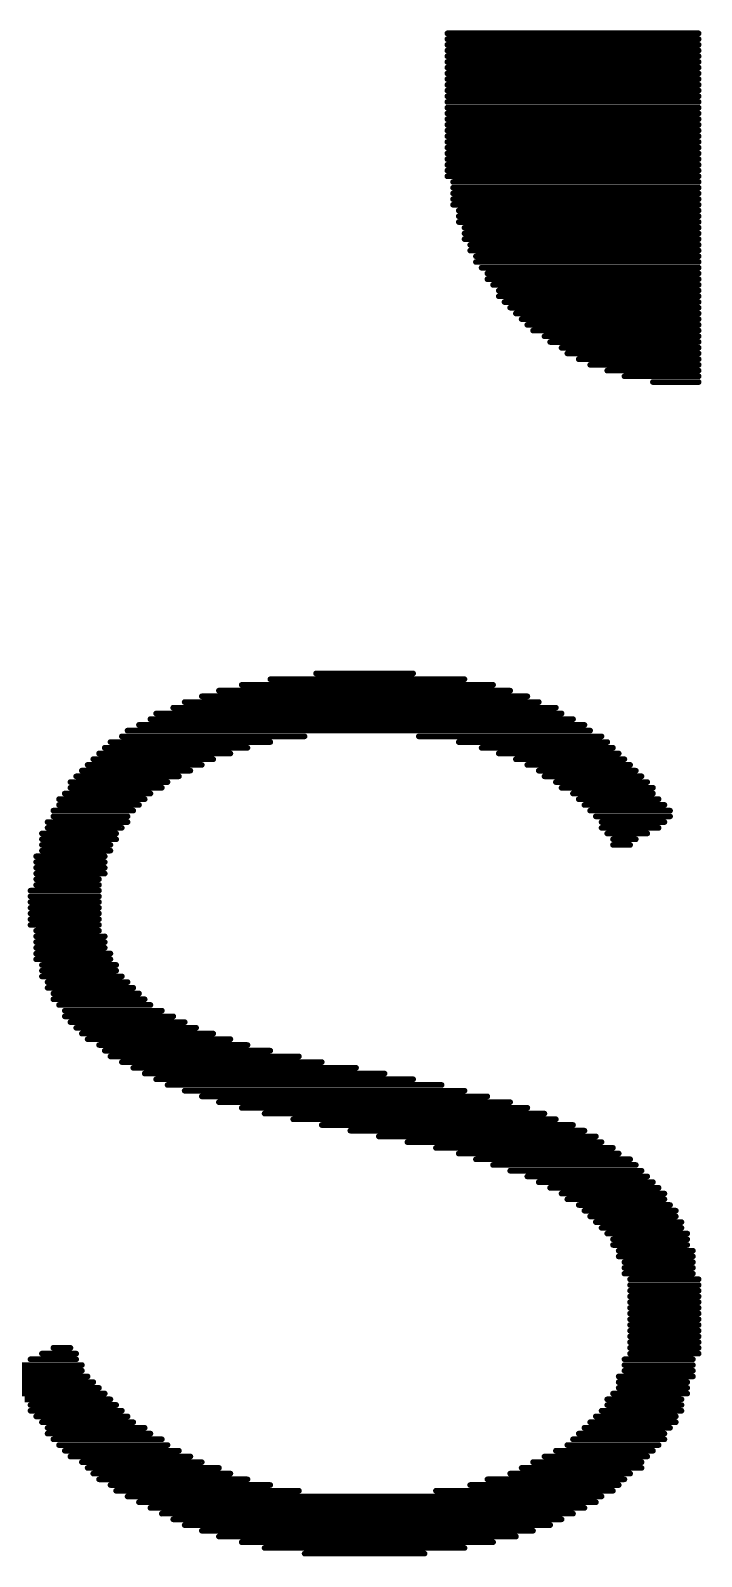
# Model space of a CAD drawing. Header units: millimetres. Extents: x 45 to 209, y 90 to 189.
# Drawn here: x 148.872 to 149.618, y 94.175 to 95.87 of the extents above; entities that cross this region are included whole.
import ezdxf

# ---------------------------------------------------------------- set-up
doc = ezdxf.new("R2010")
doc.units = ezdxf.units.MM
doc.layers.add('TopOverlay', color=2, linetype='Continuous')

# ---------------------------------------------------------------- blocks, each defined once
blk = doc.blocks.new('5394DE47_A0E8_4329_8464_7791B7C19310_63')
at = {"layer": 'TopOverlay', "const_width": 0.00635}
for points in [[(15.6162, 1.7116), (15.8956, 1.7116)], [(15.6162, 1.7052), (15.8956, 1.7052)], [(15.6162, 1.6989), (15.8956, 1.6989)], [(15.6162, 1.6925), (15.8956, 1.6925)], [(15.6162, 1.6862), (15.8956, 1.6862)], [(15.6162, 1.6798), (15.8956, 1.6798)], [(15.6162, 1.6735), (15.8956, 1.6735)], [(15.6162, 1.6671), (15.8956, 1.6671)], [(15.6162, 1.6608), (15.8956, 1.6608)], [(15.6162, 1.6544), (15.8956, 1.6544)], [(15.6162, 1.6481), (15.8956, 1.6481)], [(15.6162, 1.6417), (15.8956, 1.6417)], [(15.6162, 1.6354), (15.8956, 1.6354)], [(15.6162, 1.629), (15.8956, 1.629)], [(15.6162, 1.6227), (15.8956, 1.6227)], [(15.6162, 1.6163), (15.8956, 1.6163)], [(15.6162, 1.61), (15.8956, 1.61)], [(15.6162, 1.6036), (15.8956, 1.6036)], [(15.6162, 1.5973), (15.8956, 1.5973)], [(15.6162, 1.5909), (15.8956, 1.5909)], [(15.6162, 1.5846), (15.8956, 1.5846)], [(15.6162, 1.5782), (15.8956, 1.5782)], [(15.6162, 1.5719), (15.8956, 1.5719)], [(15.6162, 1.5655), (15.8956, 1.5655)], [(15.6162, 1.5592), (15.8956, 1.5592)], [(15.6162, 1.5528), (15.8956, 1.5528)], [(15.6225, 1.5465), (15.8956, 1.5465)], [(15.6225, 1.5401), (15.8956, 1.5401)], [(15.6225, 1.5338), (15.8956, 1.5338)], [(15.6225, 1.5274), (15.8956, 1.5274)], [(15.6225, 1.5211), (15.8956, 1.5211)], [(15.6289, 1.5147), (15.8956, 1.5147)], [(15.6289, 1.5084), (15.8956, 1.5084)], [(15.6289, 1.502), (15.8956, 1.502)], [(15.6352, 1.4957), (15.8956, 1.4957)], [(15.6352, 1.4893), (15.8956, 1.4893)], [(15.6352, 1.483), (15.8956, 1.483)], [(15.6416, 1.4766), (15.8956, 1.4766)], [(15.6416, 1.4703), (15.8956, 1.4703)], [(15.6479, 1.4639), (15.8956, 1.4639)], [(15.6479, 1.4576), (15.8956, 1.4576)], [(15.6543, 1.4512), (15.8956, 1.4512)], [(15.6606, 1.4449), (15.8956, 1.4449)], [(15.6606, 1.4385), (15.8956, 1.4385)], [(15.667, 1.4322), (15.8956, 1.4322)], [(15.6733, 1.4258), (15.8956, 1.4258)], [(15.6733, 1.4195), (15.8956, 1.4195)], [(15.6797, 1.4131), (15.8956, 1.4131)], [(15.686, 1.4068), (15.8956, 1.4068)], [(15.6924, 1.4004), (15.8956, 1.4004)], [(15.6987, 1.3941), (15.8956, 1.3941)], [(15.7051, 1.3877), (15.8956, 1.3877)], [(15.7114, 1.3814), (15.8956, 1.3814)], [(15.7241, 1.375), (15.8956, 1.375)], [(15.7305, 1.3687), (15.8956, 1.3687)], [(15.7432, 1.3623), (15.8956, 1.3623)], [(15.7495, 1.356), (15.8956, 1.356)], [(15.7622, 1.3496), (15.8956, 1.3496)], [(15.7749, 1.3433), (15.8956, 1.3433)], [(15.794, 1.3369), (15.8956, 1.3369)], [(15.813, 1.3306), (15.8956, 1.3306)], [(15.8448, 1.3242), (15.8956, 1.3242)], [(15.4701, 1.0004), (15.5781, 1.0004)], [(15.3622, 0.9813), (15.686, 0.9813)], [(15.3876, 0.9877), (15.667, 0.9877)], [(15.4193, 0.994), (15.6352, 0.994)], [(15.3241, 0.9686), (15.7178, 0.9686)], [(15.3431, 0.975), (15.7051, 0.975)], [(15.286, 0.9496), (15.7559, 0.9496)], [(15.2923, 0.9559), (15.7432, 0.9559)], [(15.3114, 0.9623), (15.7368, 0.9623)], [(15.2542, 0.9305), (15.4574, 0.9305)], [(15.2606, 0.9369), (15.7749, 0.9369)], [(15.2733, 0.9432), (15.7686, 0.9432)], [(15.5844, 0.9305), (15.7876, 0.9305)], [(15.2352, 0.9178), (15.3939, 0.9178)], [(15.2415, 0.9242), (15.4193, 0.9242)], [(15.6289, 0.9242), (15.794, 0.9242)], [(15.6543, 0.9178), (15.8003, 0.9178)], [(15.2161, 0.8988), (15.3431, 0.8988)], [(15.2225, 0.9051), (15.3558, 0.9051)], [(15.2288, 0.9115), (15.3749, 0.9115)], [(15.6733, 0.9115), (15.8067, 0.9115)], [(15.6924, 0.9051), (15.813, 0.9051)], [(15.7051, 0.8988), (15.8194, 0.8988)], [(15.1971, 0.8797), (15.305, 0.8797)], [(15.2034, 0.8861), (15.3177, 0.8861)], [(15.2098, 0.8924), (15.3304, 0.8924)], [(15.7178, 0.8924), (15.8257, 0.8924)], [(15.7241, 0.8861), (15.8321, 0.8861)], [(15.7368, 0.8797), (15.8384, 0.8797)], [(15.1907, 0.867), (15.286, 0.867)], [(15.1971, 0.8734), (15.2987, 0.8734)], [(15.7432, 0.8734), (15.8448, 0.8734)], [(15.7559, 0.867), (15.8448, 0.867)], [(15.178, 0.848), (15.2669, 0.848)], [(15.1844, 0.8607), (15.2796, 0.8607)], [(15.1844, 0.8543), (15.2733, 0.8543)], [(15.7622, 0.8607), (15.8511, 0.8607)], [(15.7686, 0.8543), (15.8575, 0.8543)], [(15.7749, 0.848), (15.8638, 0.848)], [(15.1717, 0.8353), (15.2606, 0.8353)], [(15.1717, 0.8289), (15.2542, 0.8289)], [(15.178, 0.8416), (15.2606, 0.8416)], [(15.7813, 0.8416), (15.8638, 0.8416)], [(15.7876, 0.8353), (15.8575, 0.8353)], [(15.7876, 0.8289), (15.8511, 0.8289)], [(15.1653, 0.8226), (15.2479, 0.8226)], [(15.1653, 0.8162), (15.2479, 0.8162)], [(15.794, 0.8226), (15.8384, 0.8226)], [(15.8003, 0.8162), (15.8257, 0.8162)], [(15.159, 0.7972), (15.2352, 0.7972)], [(15.1653, 0.8099), (15.2415, 0.8099)], [(15.1653, 0.8035), (15.2415, 0.8035)], [(15.8003, 0.8099), (15.8194, 0.8099)], [(15.159, 0.7908), (15.2352, 0.7908)], [(15.159, 0.7845), (15.2352, 0.7845)], [(15.159, 0.7781), (15.2352, 0.7781)], [(15.159, 0.7718), (15.2288, 0.7718)], [(15.159, 0.7654), (15.2288, 0.7654)], [(15.1526, 0.7591), (15.2288, 0.7591)], [(15.1526, 0.7527), (15.2288, 0.7527)], [(15.1526, 0.7464), (15.2288, 0.7464)], [(15.1526, 0.74), (15.2288, 0.74)], [(15.1526, 0.7337), (15.2288, 0.7337)], [(15.1526, 0.7273), (15.2288, 0.7273)], [(15.1526, 0.721), (15.2288, 0.721)], [(15.159, 0.7146), (15.2288, 0.7146)], [(15.159, 0.7083), (15.2352, 0.7083)], [(15.159, 0.7019), (15.2352, 0.7019)], [(15.159, 0.6956), (15.2352, 0.6956)], [(15.159, 0.6892), (15.2415, 0.6892)], [(15.159, 0.6829), (15.2415, 0.6829)], [(15.1653, 0.6765), (15.2479, 0.6765)], [(15.1653, 0.6702), (15.2479, 0.6702)], [(15.1653, 0.6638), (15.2542, 0.6638)], [(15.1717, 0.6575), (15.2606, 0.6575)], [(15.1717, 0.6511), (15.2669, 0.6511)], [(15.178, 0.6448), (15.2733, 0.6448)], [(15.178, 0.6384), (15.2796, 0.6384)], [(15.1844, 0.6321), (15.286, 0.6321)], [(15.1907, 0.6257), (15.2987, 0.6257)], [(15.1907, 0.6194), (15.3114, 0.6194)], [(15.1971, 0.613), (15.3241, 0.613)], [(15.2034, 0.6067), (15.3368, 0.6067)], [(15.2098, 0.6003), (15.3558, 0.6003)], [(15.2161, 0.594), (15.3749, 0.594)], [(15.2288, 0.5876), (15.3939, 0.5876)], [(15.2352, 0.5813), (15.4193, 0.5813)], [(15.2415, 0.5749), (15.4511, 0.5749)], [(15.2542, 0.5686), (15.4765, 0.5686)], [(15.2669, 0.5622), (15.5146, 0.5622)], [(15.2796, 0.5559), (15.5463, 0.5559)], [(15.2923, 0.5495), (15.5781, 0.5495)], [(15.305, 0.5432), (15.6098, 0.5432)], [(15.3241, 0.5368), (15.6352, 0.5368)], [(15.3431, 0.5305), (15.6606, 0.5305)], [(15.3622, 0.5241), (15.686, 0.5241)], [(15.3876, 0.5178), (15.7051, 0.5178)], [(15.413, 0.5114), (15.7241, 0.5114)], [(15.4447, 0.5051), (15.7368, 0.5051)], [(15.4765, 0.4987), (15.7559, 0.4987)], [(15.5082, 0.4924), (15.7686, 0.4924)], [(15.54, 0.486), (15.7813, 0.486)], [(15.5717, 0.4797), (15.7876, 0.4797)], [(15.6035, 0.4733), (15.8003, 0.4733)], [(15.6289, 0.467), (15.8067, 0.467)], [(15.6479, 0.4606), (15.8194, 0.4606)], [(15.667, 0.4543), (15.8257, 0.4543)], [(15.686, 0.4479), (15.8321, 0.4479)], [(15.7051, 0.4416), (15.8384, 0.4416)], [(15.7178, 0.4352), (15.8448, 0.4352)], [(15.7305, 0.4289), (15.8511, 0.4289)], [(15.7432, 0.4225), (15.8575, 0.4225)], [(15.7495, 0.4162), (15.8575, 0.4162)], [(15.7622, 0.4098), (15.8638, 0.4098)], [(15.7686, 0.4035), (15.8702, 0.4035)], [(15.7749, 0.3971), (15.8702, 0.3971)], [(15.7813, 0.3908), (15.8765, 0.3908)], [(15.7876, 0.3844), (15.8765, 0.3844)], [(15.794, 0.3781), (15.8829, 0.3781)], [(15.8003, 0.3717), (15.8829, 0.3717)], [(15.8003, 0.3654), (15.8829, 0.3654)], [(15.8067, 0.359), (15.8892, 0.359)], [(15.8067, 0.3527), (15.8892, 0.3527)], [(15.813, 0.3463), (15.8892, 0.3463)], [(15.813, 0.34), (15.8892, 0.34)], [(15.813, 0.3336), (15.8892, 0.3336)], [(15.8194, 0.3273), (15.8956, 0.3273)], [(15.8194, 0.3209), (15.8956, 0.3209)], [(15.8194, 0.3146), (15.8956, 0.3146)], [(15.8194, 0.3082), (15.8956, 0.3082)], [(15.8194, 0.3019), (15.8956, 0.3019)], [(15.8194, 0.2955), (15.8956, 0.2955)], [(15.8194, 0.2892), (15.8956, 0.2892)], [(15.8194, 0.2828), (15.8956, 0.2828)], [(15.8194, 0.2765), (15.8956, 0.2765)], [(15.8194, 0.2701), (15.8956, 0.2701)], [(15.8194, 0.2638), (15.8956, 0.2638)], [(15.8194, 0.2574), (15.8956, 0.2574)], [(15.1526, 0.2384), (15.2034, 0.2384)], [(15.1653, 0.2447), (15.2034, 0.2447)], [(15.178, 0.2511), (15.1971, 0.2511)], [(15.813, 0.2384), (15.8892, 0.2384)], [(15.8194, 0.2511), (15.8956, 0.2511)], [(15.8194, 0.2447), (15.8956, 0.2447)], [(15.1272, 0.2257), (15.2098, 0.2257)], [(15.1272, 0.2193), (15.2161, 0.2193)], [(15.1399, 0.232), (15.2098, 0.232)], [(15.8067, 0.2193), (15.8892, 0.2193)], [(15.813, 0.232), (15.8892, 0.232)], [(15.813, 0.2257), (15.8892, 0.2257)], [(15.1336, 0.213), (15.2225, 0.213)], [(15.1399, 0.2066), (15.2288, 0.2066)], [(15.8067, 0.213), (15.8829, 0.213)], [(15.8067, 0.2066), (15.8829, 0.2066)], [(15.1399, 0.2003), (15.2352, 0.2003)], [(15.1463, 0.1939), (15.2415, 0.1939)], [(15.1526, 0.1876), (15.2479, 0.1876)], [(15.794, 0.1939), (15.8765, 0.1939)], [(15.794, 0.1876), (15.8765, 0.1876)], [(15.8003, 0.2003), (15.8829, 0.2003)], [(15.1526, 0.1812), (15.2542, 0.1812)], [(15.159, 0.1749), (15.2606, 0.1749)], [(15.1653, 0.1685), (15.2669, 0.1685)], [(15.7749, 0.1685), (15.8702, 0.1685)], [(15.7813, 0.1749), (15.8702, 0.1749)], [(15.7876, 0.1812), (15.8765, 0.1812)], [(15.1717, 0.1622), (15.2796, 0.1622)], [(15.1717, 0.1558), (15.286, 0.1558)], [(15.178, 0.1495), (15.2987, 0.1495)], [(15.7559, 0.1495), (15.8575, 0.1495)], [(15.7622, 0.1558), (15.8575, 0.1558)], [(15.7686, 0.1622), (15.8638, 0.1622)], [(15.1844, 0.1431), (15.305, 0.1431)], [(15.1907, 0.1368), (15.3177, 0.1368)], [(15.7368, 0.1368), (15.8448, 0.1368)], [(15.7495, 0.1431), (15.8511, 0.1431)], [(15.1971, 0.1304), (15.3304, 0.1304)], [(15.2098, 0.1241), (15.3431, 0.1241)], [(15.2161, 0.1177), (15.3622, 0.1177)], [(15.6987, 0.1177), (15.8321, 0.1177)], [(15.7114, 0.1241), (15.8321, 0.1241)], [(15.7241, 0.1304), (15.8384, 0.1304)], [(15.2225, 0.1114), (15.3749, 0.1114)], [(15.2288, 0.105), (15.3939, 0.105)], [(15.2415, 0.0987), (15.4193, 0.0987)], [(15.6416, 0.0987), (15.8067, 0.0987)], [(15.6606, 0.105), (15.813, 0.105)], [(15.686, 0.1114), (15.8194, 0.1114)], [(15.2479, 0.0923), (15.4511, 0.0923)], [(15.2606, 0.086), (15.7876, 0.086)], [(15.6035, 0.0923), (15.8003, 0.0923)], [(15.2733, 0.0796), (15.7813, 0.0796)], [(15.286, 0.0733), (15.7686, 0.0733)], [(15.2987, 0.0669), (15.7559, 0.0669)], [(15.3114, 0.0606), (15.7432, 0.0606)], [(15.3241, 0.0542), (15.7305, 0.0542)], [(15.3431, 0.0479), (15.7114, 0.0479)], [(15.3622, 0.0415), (15.6924, 0.0415)], [(15.3876, 0.0352), (15.667, 0.0352)], [(15.413, 0.0288), (15.6352, 0.0288)], [(15.4574, 0.0225), (15.5908, 0.0225)]]:
    blk.add_lwpolyline(points, dxfattribs=at)
at = {"layer": 'TopOverlay', "const_width": 0.00317}
for points in [[(15.6146, 1.7116, 1), (15.6178, 1.7116, 1)], [(15.894, 1.7116, 1), (15.8972, 1.7116, 1)], [(15.6146, 1.7052, 1), (15.6178, 1.7052, 1)], [(15.6146, 1.6989, 1), (15.6178, 1.6989, 1)], [(15.6146, 1.6925, 1), (15.6178, 1.6925, 1)], [(15.894, 1.7052, 1), (15.8972, 1.7052, 1)], [(15.894, 1.6989, 1), (15.8972, 1.6989, 1)], [(15.894, 1.6925, 1), (15.8972, 1.6925, 1)], [(15.6146, 1.6862, 1), (15.6178, 1.6862, 1)], [(15.6146, 1.6798, 1), (15.6178, 1.6798, 1)], [(15.894, 1.6862, 1), (15.8972, 1.6862, 1)], [(15.894, 1.6798, 1), (15.8972, 1.6798, 1)], [(15.6146, 1.6735, 1), (15.6178, 1.6735, 1)], [(15.6146, 1.6671, 1), (15.6178, 1.6671, 1)], [(15.6146, 1.6608, 1), (15.6178, 1.6608, 1)], [(15.894, 1.6735, 1), (15.8972, 1.6735, 1)], [(15.894, 1.6671, 1), (15.8972, 1.6671, 1)], [(15.894, 1.6608, 1), (15.8972, 1.6608, 1)], [(15.6146, 1.6544, 1), (15.6178, 1.6544, 1)], [(15.6146, 1.6481, 1), (15.6178, 1.6481, 1)], [(15.6146, 1.6417, 1), (15.6178, 1.6417, 1)], [(15.894, 1.6544, 1), (15.8972, 1.6544, 1)], [(15.894, 1.6481, 1), (15.8972, 1.6481, 1)], [(15.894, 1.6417, 1), (15.8972, 1.6417, 1)], [(15.6146, 1.6354, 1), (15.6178, 1.6354, 1)], [(15.6146, 1.629, 1), (15.6178, 1.629, 1)], [(15.894, 1.6354, 1), (15.8972, 1.6354, 1)], [(15.894, 1.629, 1), (15.8972, 1.629, 1)], [(15.6146, 1.6227, 1), (15.6178, 1.6227, 1)], [(15.6146, 1.6163, 1), (15.6178, 1.6163, 1)], [(15.6146, 1.61, 1), (15.6178, 1.61, 1)], [(15.894, 1.6227, 1), (15.8972, 1.6227, 1)], [(15.894, 1.6163, 1), (15.8972, 1.6163, 1)], [(15.894, 1.61, 1), (15.8972, 1.61, 1)], [(15.6146, 1.6036, 1), (15.6178, 1.6036, 1)], [(15.6146, 1.5973, 1), (15.6178, 1.5973, 1)], [(15.6146, 1.5909, 1), (15.6178, 1.5909, 1)], [(15.894, 1.6036, 1), (15.8972, 1.6036, 1)], [(15.894, 1.5973, 1), (15.8972, 1.5973, 1)], [(15.894, 1.5909, 1), (15.8972, 1.5909, 1)], [(15.6146, 1.5846, 1), (15.6178, 1.5846, 1)], [(15.6146, 1.5782, 1), (15.6178, 1.5782, 1)], [(15.894, 1.5846, 1), (15.8972, 1.5846, 1)], [(15.894, 1.5782, 1), (15.8972, 1.5782, 1)], [(15.6146, 1.5719, 1), (15.6178, 1.5719, 1)], [(15.6146, 1.5655, 1), (15.6178, 1.5655, 1)], [(15.6146, 1.5592, 1), (15.6178, 1.5592, 1)], [(15.894, 1.5719, 1), (15.8972, 1.5719, 1)], [(15.894, 1.5655, 1), (15.8972, 1.5655, 1)], [(15.894, 1.5592, 1), (15.8972, 1.5592, 1)], [(15.6146, 1.5528, 1), (15.6178, 1.5528, 1)], [(15.621, 1.5465, 1), (15.6241, 1.5465, 1)], [(15.621, 1.5401, 1), (15.6241, 1.5401, 1)], [(15.894, 1.5528, 1), (15.8972, 1.5528, 1)], [(15.894, 1.5465, 1), (15.8972, 1.5465, 1)], [(15.894, 1.5401, 1), (15.8972, 1.5401, 1)], [(15.621, 1.5338, 1), (15.6241, 1.5338, 1)], [(15.621, 1.5274, 1), (15.6241, 1.5274, 1)], [(15.894, 1.5338, 1), (15.8972, 1.5338, 1)], [(15.894, 1.5274, 1), (15.8972, 1.5274, 1)], [(15.621, 1.5211, 1), (15.6241, 1.5211, 1)], [(15.6273, 1.5147, 1), (15.6305, 1.5147, 1)], [(15.6273, 1.5084, 1), (15.6305, 1.5084, 1)], [(15.894, 1.5211, 1), (15.8972, 1.5211, 1)], [(15.894, 1.5147, 1), (15.8972, 1.5147, 1)], [(15.894, 1.5084, 1), (15.8972, 1.5084, 1)], [(15.6273, 1.502, 1), (15.6305, 1.502, 1)], [(15.6337, 1.4957, 1), (15.6368, 1.4957, 1)], [(15.6337, 1.4893, 1), (15.6368, 1.4893, 1)], [(15.894, 1.502, 1), (15.8972, 1.502, 1)], [(15.894, 1.4957, 1), (15.8972, 1.4957, 1)], [(15.894, 1.4893, 1), (15.8972, 1.4893, 1)], [(15.6337, 1.483, 1), (15.6368, 1.483, 1)], [(15.64, 1.4766, 1), (15.6432, 1.4766, 1)], [(15.894, 1.483, 1), (15.8972, 1.483, 1)], [(15.894, 1.4766, 1), (15.8972, 1.4766, 1)], [(15.64, 1.4703, 1), (15.6432, 1.4703, 1)], [(15.6464, 1.4639, 1), (15.6495, 1.4639, 1)], [(15.6464, 1.4576, 1), (15.6495, 1.4576, 1)], [(15.894, 1.4703, 1), (15.8972, 1.4703, 1)], [(15.894, 1.4639, 1), (15.8972, 1.4639, 1)], [(15.894, 1.4576, 1), (15.8972, 1.4576, 1)], [(15.6527, 1.4512, 1), (15.6559, 1.4512, 1)], [(15.6591, 1.4449, 1), (15.6622, 1.4449, 1)], [(15.6591, 1.4385, 1), (15.6622, 1.4385, 1)], [(15.894, 1.4512, 1), (15.8972, 1.4512, 1)], [(15.894, 1.4449, 1), (15.8972, 1.4449, 1)], [(15.894, 1.4385, 1), (15.8972, 1.4385, 1)], [(15.6654, 1.4322, 1), (15.6686, 1.4322, 1)], [(15.6718, 1.4258, 1), (15.6749, 1.4258, 1)], [(15.894, 1.4322, 1), (15.8972, 1.4322, 1)], [(15.894, 1.4258, 1), (15.8972, 1.4258, 1)], [(15.6718, 1.4195, 1), (15.6749, 1.4195, 1)], [(15.6781, 1.4131, 1), (15.6813, 1.4131, 1)], [(15.6845, 1.4068, 1), (15.6876, 1.4068, 1)], [(15.894, 1.4195, 1), (15.8972, 1.4195, 1)], [(15.894, 1.4131, 1), (15.8972, 1.4131, 1)], [(15.894, 1.4068, 1), (15.8972, 1.4068, 1)], [(15.6908, 1.4004, 1), (15.694, 1.4004, 1)], [(15.6972, 1.3941, 1), (15.7003, 1.3941, 1)], [(15.7035, 1.3877, 1), (15.7067, 1.3877, 1)], [(15.894, 1.4004, 1), (15.8972, 1.4004, 1)], [(15.894, 1.3941, 1), (15.8972, 1.3941, 1)], [(15.894, 1.3877, 1), (15.8972, 1.3877, 1)], [(15.7099, 1.3814, 1), (15.713, 1.3814, 1)], [(15.7226, 1.375, 1), (15.7257, 1.375, 1)], [(15.894, 1.3814, 1), (15.8972, 1.3814, 1)], [(15.894, 1.375, 1), (15.8972, 1.375, 1)], [(15.7289, 1.3687, 1), (15.7321, 1.3687, 1)], [(15.7416, 1.3623, 1), (15.7448, 1.3623, 1)], [(15.748, 1.356, 1), (15.7511, 1.356, 1)], [(15.894, 1.3687, 1), (15.8972, 1.3687, 1)], [(15.894, 1.3623, 1), (15.8972, 1.3623, 1)], [(15.894, 1.356, 1), (15.8972, 1.356, 1)], [(15.7607, 1.3496, 1), (15.7638, 1.3496, 1)], [(15.7734, 1.3433, 1), (15.7765, 1.3433, 1)], [(15.7924, 1.3369, 1), (15.7956, 1.3369, 1)], [(15.894, 1.3496, 1), (15.8972, 1.3496, 1)], [(15.894, 1.3433, 1), (15.8972, 1.3433, 1)], [(15.894, 1.3369, 1), (15.8972, 1.3369, 1)], [(15.8115, 1.3306, 1), (15.8146, 1.3306, 1)], [(15.8432, 1.3242, 1), (15.8464, 1.3242, 1)], [(15.894, 1.3306, 1), (15.8972, 1.3306, 1)], [(15.894, 1.3242, 1), (15.8972, 1.3242, 1)], [(15.4686, 1.0004, 1), (15.4717, 1.0004, 1)], [(15.5765, 1.0004, 1), (15.5797, 1.0004, 1)], [(15.3606, 0.9813, 1), (15.3638, 0.9813, 1)], [(15.386, 0.9877, 1), (15.3892, 0.9877, 1)], [(15.4178, 0.994, 1), (15.4209, 0.994, 1)], [(15.6337, 0.994, 1), (15.6368, 0.994, 1)], [(15.6654, 0.9877, 1), (15.6686, 0.9877, 1)], [(15.6845, 0.9813, 1), (15.6876, 0.9813, 1)], [(15.3225, 0.9686, 1), (15.3257, 0.9686, 1)], [(15.3416, 0.975, 1), (15.3447, 0.975, 1)], [(15.7035, 0.975, 1), (15.7067, 0.975, 1)], [(15.7162, 0.9686, 1), (15.7194, 0.9686, 1)], [(15.2844, 0.9496, 1), (15.2876, 0.9496, 1)], [(15.2908, 0.9559, 1), (15.2939, 0.9559, 1)], [(15.3098, 0.9623, 1), (15.313, 0.9623, 1)], [(15.7353, 0.9623, 1), (15.7384, 0.9623, 1)], [(15.7416, 0.9559, 1), (15.7448, 0.9559, 1)], [(15.7543, 0.9496, 1), (15.7575, 0.9496, 1)], [(15.2527, 0.9305, 1), (15.2558, 0.9305, 1)], [(15.259, 0.9369, 1), (15.2622, 0.9369, 1)], [(15.2717, 0.9432, 1), (15.2749, 0.9432, 1)], [(15.4559, 0.9305, 1), (15.459, 0.9305, 1)], [(15.5829, 0.9305, 1), (15.586, 0.9305, 1)], [(15.767, 0.9432, 1), (15.7702, 0.9432, 1)], [(15.7734, 0.9369, 1), (15.7765, 0.9369, 1)], [(15.7861, 0.9305, 1), (15.7892, 0.9305, 1)], [(15.2336, 0.9178, 1), (15.2368, 0.9178, 1)], [(15.24, 0.9242, 1), (15.2431, 0.9242, 1)], [(15.3924, 0.9178, 1), (15.3955, 0.9178, 1)], [(15.4178, 0.9242, 1), (15.4209, 0.9242, 1)], [(15.6273, 0.9242, 1), (15.6305, 0.9242, 1)], [(15.6527, 0.9178, 1), (15.6559, 0.9178, 1)], [(15.7924, 0.9242, 1), (15.7956, 0.9242, 1)], [(15.7988, 0.9178, 1), (15.8019, 0.9178, 1)], [(15.2146, 0.8988, 1), (15.2177, 0.8988, 1)], [(15.2209, 0.9051, 1), (15.2241, 0.9051, 1)], [(15.2273, 0.9115, 1), (15.2304, 0.9115, 1)], [(15.3416, 0.8988, 1), (15.3447, 0.8988, 1)], [(15.3543, 0.9051, 1), (15.3574, 0.9051, 1)], [(15.3733, 0.9115, 1), (15.3765, 0.9115, 1)], [(15.6718, 0.9115, 1), (15.6749, 0.9115, 1)], [(15.6908, 0.9051, 1), (15.694, 0.9051, 1)], [(15.7035, 0.8988, 1), (15.7067, 0.8988, 1)], [(15.8051, 0.9115, 1), (15.8083, 0.9115, 1)], [(15.8115, 0.9051, 1), (15.8146, 0.9051, 1)], [(15.8178, 0.8988, 1), (15.821, 0.8988, 1)], [(15.1955, 0.8797, 1), (15.1987, 0.8797, 1)], [(15.2019, 0.8861, 1), (15.205, 0.8861, 1)], [(15.2082, 0.8924, 1), (15.2114, 0.8924, 1)], [(15.3035, 0.8797, 1), (15.3066, 0.8797, 1)], [(15.3162, 0.8861, 1), (15.3193, 0.8861, 1)], [(15.3289, 0.8924, 1), (15.332, 0.8924, 1)], [(15.7162, 0.8924, 1), (15.7194, 0.8924, 1)], [(15.7226, 0.8861, 1), (15.7257, 0.8861, 1)], [(15.7353, 0.8797, 1), (15.7384, 0.8797, 1)], [(15.8242, 0.8924, 1), (15.8273, 0.8924, 1)], [(15.8305, 0.8861, 1), (15.8337, 0.8861, 1)], [(15.8369, 0.8797, 1), (15.84, 0.8797, 1)], [(15.1892, 0.867, 1), (15.1923, 0.867, 1)], [(15.1955, 0.8734, 1), (15.1987, 0.8734, 1)], [(15.2844, 0.867, 1), (15.2876, 0.867, 1)], [(15.2971, 0.8734, 1), (15.3003, 0.8734, 1)], [(15.7416, 0.8734, 1), (15.7448, 0.8734, 1)], [(15.7543, 0.867, 1), (15.7575, 0.867, 1)], [(15.8432, 0.8734, 1), (15.8464, 0.8734, 1)], [(15.8432, 0.867, 1), (15.8464, 0.867, 1)], [(15.1765, 0.848, 1), (15.1796, 0.848, 1)], [(15.1828, 0.8607, 1), (15.186, 0.8607, 1)], [(15.1828, 0.8543, 1), (15.186, 0.8543, 1)], [(15.2654, 0.848, 1), (15.2685, 0.848, 1)], [(15.2717, 0.8543, 1), (15.2749, 0.8543, 1)], [(15.2781, 0.8607, 1), (15.2812, 0.8607, 1)], [(15.7607, 0.8607, 1), (15.7638, 0.8607, 1)], [(15.767, 0.8543, 1), (15.7702, 0.8543, 1)], [(15.7734, 0.848, 1), (15.7765, 0.848, 1)], [(15.8496, 0.8607, 1), (15.8527, 0.8607, 1)], [(15.8559, 0.8543, 1), (15.8591, 0.8543, 1)], [(15.8623, 0.848, 1), (15.8654, 0.848, 1)], [(15.1701, 0.8353, 1), (15.1733, 0.8353, 1)], [(15.1701, 0.8289, 1), (15.1733, 0.8289, 1)], [(15.1765, 0.8416, 1), (15.1796, 0.8416, 1)], [(15.2527, 0.8289, 1), (15.2558, 0.8289, 1)], [(15.259, 0.8416, 1), (15.2622, 0.8416, 1)], [(15.259, 0.8353, 1), (15.2622, 0.8353, 1)], [(15.7797, 0.8416, 1), (15.7829, 0.8416, 1)], [(15.7861, 0.8353, 1), (15.7892, 0.8353, 1)], [(15.7861, 0.8289, 1), (15.7892, 0.8289, 1)], [(15.8496, 0.8289, 1), (15.8527, 0.8289, 1)], [(15.8559, 0.8353, 1), (15.8591, 0.8353, 1)], [(15.8623, 0.8416, 1), (15.8654, 0.8416, 1)], [(15.1638, 0.8226, 1), (15.1669, 0.8226, 1)], [(15.1638, 0.8162, 1), (15.1669, 0.8162, 1)], [(15.2463, 0.8226, 1), (15.2495, 0.8226, 1)], [(15.2463, 0.8162, 1), (15.2495, 0.8162, 1)], [(15.7924, 0.8226, 1), (15.7956, 0.8226, 1)], [(15.7988, 0.8162, 1), (15.8019, 0.8162, 1)], [(15.8242, 0.8162, 1), (15.8273, 0.8162, 1)], [(15.8369, 0.8226, 1), (15.84, 0.8226, 1)], [(15.1574, 0.7972, 1), (15.1606, 0.7972, 1)], [(15.1638, 0.8099, 1), (15.1669, 0.8099, 1)], [(15.1638, 0.8035, 1), (15.1669, 0.8035, 1)], [(15.2336, 0.7972, 1), (15.2368, 0.7972, 1)], [(15.24, 0.8099, 1), (15.2431, 0.8099, 1)], [(15.24, 0.8035, 1), (15.2431, 0.8035, 1)], [(15.7988, 0.8099, 1), (15.8019, 0.8099, 1)], [(15.8178, 0.8099, 1), (15.821, 0.8099, 1)], [(15.1574, 0.7908, 1), (15.1606, 0.7908, 1)], [(15.1574, 0.7845, 1), (15.1606, 0.7845, 1)], [(15.1574, 0.7781, 1), (15.1606, 0.7781, 1)], [(15.2336, 0.7908, 1), (15.2368, 0.7908, 1)], [(15.2336, 0.7845, 1), (15.2368, 0.7845, 1)], [(15.2336, 0.7781, 1), (15.2368, 0.7781, 1)], [(15.1574, 0.7718, 1), (15.1606, 0.7718, 1)], [(15.1574, 0.7654, 1), (15.1606, 0.7654, 1)], [(15.2273, 0.7718, 1), (15.2304, 0.7718, 1)], [(15.2273, 0.7654, 1), (15.2304, 0.7654, 1)], [(15.1511, 0.7591, 1), (15.1542, 0.7591, 1)], [(15.1511, 0.7527, 1), (15.1542, 0.7527, 1)], [(15.1511, 0.7464, 1), (15.1542, 0.7464, 1)], [(15.2273, 0.7591, 1), (15.2304, 0.7591, 1)], [(15.2273, 0.7527, 1), (15.2304, 0.7527, 1)], [(15.2273, 0.7464, 1), (15.2304, 0.7464, 1)], [(15.1511, 0.74, 1), (15.1542, 0.74, 1)], [(15.1511, 0.7337, 1), (15.1542, 0.7337, 1)], [(15.1511, 0.7273, 1), (15.1542, 0.7273, 1)], [(15.2273, 0.74, 1), (15.2304, 0.74, 1)], [(15.2273, 0.7337, 1), (15.2304, 0.7337, 1)], [(15.2273, 0.7273, 1), (15.2304, 0.7273, 1)], [(15.1511, 0.721, 1), (15.1542, 0.721, 1)], [(15.1574, 0.7146, 1), (15.1606, 0.7146, 1)], [(15.2273, 0.721, 1), (15.2304, 0.721, 1)], [(15.2273, 0.7146, 1), (15.2304, 0.7146, 1)], [(15.1574, 0.7083, 1), (15.1606, 0.7083, 1)], [(15.1574, 0.7019, 1), (15.1606, 0.7019, 1)], [(15.1574, 0.6956, 1), (15.1606, 0.6956, 1)], [(15.2336, 0.7083, 1), (15.2368, 0.7083, 1)], [(15.2336, 0.7019, 1), (15.2368, 0.7019, 1)], [(15.2336, 0.6956, 1), (15.2368, 0.6956, 1)], [(15.1574, 0.6892, 1), (15.1606, 0.6892, 1)], [(15.1574, 0.6829, 1), (15.1606, 0.6829, 1)], [(15.1638, 0.6765, 1), (15.1669, 0.6765, 1)], [(15.24, 0.6892, 1), (15.2431, 0.6892, 1)], [(15.24, 0.6829, 1), (15.2431, 0.6829, 1)], [(15.2463, 0.6765, 1), (15.2495, 0.6765, 1)], [(15.1638, 0.6702, 1), (15.1669, 0.6702, 1)], [(15.1638, 0.6638, 1), (15.1669, 0.6638, 1)], [(15.2463, 0.6702, 1), (15.2495, 0.6702, 1)], [(15.2527, 0.6638, 1), (15.2558, 0.6638, 1)], [(15.1701, 0.6575, 1), (15.1733, 0.6575, 1)], [(15.1701, 0.6511, 1), (15.1733, 0.6511, 1)], [(15.1765, 0.6448, 1), (15.1796, 0.6448, 1)], [(15.259, 0.6575, 1), (15.2622, 0.6575, 1)], [(15.2654, 0.6511, 1), (15.2685, 0.6511, 1)], [(15.2717, 0.6448, 1), (15.2749, 0.6448, 1)], [(15.1765, 0.6384, 1), (15.1796, 0.6384, 1)], [(15.1828, 0.6321, 1), (15.186, 0.6321, 1)], [(15.1892, 0.6257, 1), (15.1923, 0.6257, 1)], [(15.2781, 0.6384, 1), (15.2812, 0.6384, 1)], [(15.2844, 0.6321, 1), (15.2876, 0.6321, 1)], [(15.2971, 0.6257, 1), (15.3003, 0.6257, 1)], [(15.1892, 0.6194, 1), (15.1923, 0.6194, 1)], [(15.1955, 0.613, 1), (15.1987, 0.613, 1)], [(15.3098, 0.6194, 1), (15.313, 0.6194, 1)], [(15.3225, 0.613, 1), (15.3257, 0.613, 1)], [(15.2019, 0.6067, 1), (15.205, 0.6067, 1)], [(15.2082, 0.6003, 1), (15.2114, 0.6003, 1)], [(15.2146, 0.594, 1), (15.2177, 0.594, 1)], [(15.3352, 0.6067, 1), (15.3384, 0.6067, 1)], [(15.3543, 0.6003, 1), (15.3574, 0.6003, 1)], [(15.3733, 0.594, 1), (15.3765, 0.594, 1)], [(15.2273, 0.5876, 1), (15.2304, 0.5876, 1)], [(15.2336, 0.5813, 1), (15.2368, 0.5813, 1)], [(15.24, 0.5749, 1), (15.2431, 0.5749, 1)], [(15.3924, 0.5876, 1), (15.3955, 0.5876, 1)], [(15.4178, 0.5813, 1), (15.4209, 0.5813, 1)], [(15.4495, 0.5749, 1), (15.4527, 0.5749, 1)], [(15.2527, 0.5686, 1), (15.2558, 0.5686, 1)], [(15.2654, 0.5622, 1), (15.2685, 0.5622, 1)], [(15.4749, 0.5686, 1), (15.4781, 0.5686, 1)], [(15.513, 0.5622, 1), (15.5162, 0.5622, 1)], [(15.2781, 0.5559, 1), (15.2812, 0.5559, 1)], [(15.2908, 0.5495, 1), (15.2939, 0.5495, 1)], [(15.3035, 0.5432, 1), (15.3066, 0.5432, 1)], [(15.5448, 0.5559, 1), (15.5479, 0.5559, 1)], [(15.5765, 0.5495, 1), (15.5797, 0.5495, 1)], [(15.6083, 0.5432, 1), (15.6114, 0.5432, 1)], [(15.3225, 0.5368, 1), (15.3257, 0.5368, 1)], [(15.3416, 0.5305, 1), (15.3447, 0.5305, 1)], [(15.3606, 0.5241, 1), (15.3638, 0.5241, 1)], [(15.6337, 0.5368, 1), (15.6368, 0.5368, 1)], [(15.6591, 0.5305, 1), (15.6622, 0.5305, 1)], [(15.6845, 0.5241, 1), (15.6876, 0.5241, 1)], [(15.386, 0.5178, 1), (15.3892, 0.5178, 1)], [(15.4114, 0.5114, 1), (15.4146, 0.5114, 1)], [(15.7035, 0.5178, 1), (15.7067, 0.5178, 1)], [(15.7226, 0.5114, 1), (15.7257, 0.5114, 1)], [(15.4432, 0.5051, 1), (15.4463, 0.5051, 1)], [(15.4749, 0.4987, 1), (15.4781, 0.4987, 1)], [(15.5067, 0.4924, 1), (15.5098, 0.4924, 1)], [(15.7353, 0.5051, 1), (15.7384, 0.5051, 1)], [(15.7543, 0.4987, 1), (15.7575, 0.4987, 1)], [(15.767, 0.4924, 1), (15.7702, 0.4924, 1)], [(15.5384, 0.486, 1), (15.5416, 0.486, 1)], [(15.5702, 0.4797, 1), (15.5733, 0.4797, 1)], [(15.6019, 0.4733, 1), (15.6051, 0.4733, 1)], [(15.7797, 0.486, 1), (15.7829, 0.486, 1)], [(15.7861, 0.4797, 1), (15.7892, 0.4797, 1)], [(15.7988, 0.4733, 1), (15.8019, 0.4733, 1)], [(15.6273, 0.467, 1), (15.6305, 0.467, 1)], [(15.6464, 0.4606, 1), (15.6495, 0.4606, 1)], [(15.8051, 0.467, 1), (15.8083, 0.467, 1)], [(15.8178, 0.4606, 1), (15.821, 0.4606, 1)], [(15.6654, 0.4543, 1), (15.6686, 0.4543, 1)], [(15.6845, 0.4479, 1), (15.6876, 0.4479, 1)], [(15.7035, 0.4416, 1), (15.7067, 0.4416, 1)], [(15.8242, 0.4543, 1), (15.8273, 0.4543, 1)], [(15.8305, 0.4479, 1), (15.8337, 0.4479, 1)], [(15.8369, 0.4416, 1), (15.84, 0.4416, 1)], [(15.7162, 0.4352, 1), (15.7194, 0.4352, 1)], [(15.7289, 0.4289, 1), (15.7321, 0.4289, 1)], [(15.7416, 0.4225, 1), (15.7448, 0.4225, 1)], [(15.8432, 0.4352, 1), (15.8464, 0.4352, 1)], [(15.8496, 0.4289, 1), (15.8527, 0.4289, 1)], [(15.8559, 0.4225, 1), (15.8591, 0.4225, 1)], [(15.748, 0.4162, 1), (15.7511, 0.4162, 1)], [(15.7607, 0.4098, 1), (15.7638, 0.4098, 1)], [(15.8559, 0.4162, 1), (15.8591, 0.4162, 1)], [(15.8623, 0.4098, 1), (15.8654, 0.4098, 1)], [(15.767, 0.4035, 1), (15.7702, 0.4035, 1)], [(15.7734, 0.3971, 1), (15.7765, 0.3971, 1)], [(15.7797, 0.3908, 1), (15.7829, 0.3908, 1)], [(15.8686, 0.4035, 1), (15.8718, 0.4035, 1)], [(15.8686, 0.3971, 1), (15.8718, 0.3971, 1)], [(15.875, 0.3908, 1), (15.8781, 0.3908, 1)], [(15.7861, 0.3844, 1), (15.7892, 0.3844, 1)], [(15.7924, 0.3781, 1), (15.7956, 0.3781, 1)], [(15.7988, 0.3717, 1), (15.8019, 0.3717, 1)], [(15.875, 0.3844, 1), (15.8781, 0.3844, 1)], [(15.8813, 0.3781, 1), (15.8845, 0.3781, 1)], [(15.8813, 0.3717, 1), (15.8845, 0.3717, 1)], [(15.7988, 0.3654, 1), (15.8019, 0.3654, 1)], [(15.8051, 0.359, 1), (15.8083, 0.359, 1)], [(15.8813, 0.3654, 1), (15.8845, 0.3654, 1)], [(15.8877, 0.359, 1), (15.8908, 0.359, 1)], [(15.8051, 0.3527, 1), (15.8083, 0.3527, 1)], [(15.8115, 0.3463, 1), (15.8146, 0.3463, 1)], [(15.8115, 0.34, 1), (15.8146, 0.34, 1)], [(15.8877, 0.3527, 1), (15.8908, 0.3527, 1)], [(15.8877, 0.3463, 1), (15.8908, 0.3463, 1)], [(15.8877, 0.34, 1), (15.8908, 0.34, 1)], [(15.8115, 0.3336, 1), (15.8146, 0.3336, 1)], [(15.8178, 0.3273, 1), (15.821, 0.3273, 1)], [(15.8178, 0.3209, 1), (15.821, 0.3209, 1)], [(15.8877, 0.3336, 1), (15.8908, 0.3336, 1)], [(15.894, 0.3273, 1), (15.8972, 0.3273, 1)], [(15.894, 0.3209, 1), (15.8972, 0.3209, 1)], [(15.8178, 0.3146, 1), (15.821, 0.3146, 1)], [(15.8178, 0.3082, 1), (15.821, 0.3082, 1)], [(15.894, 0.3146, 1), (15.8972, 0.3146, 1)], [(15.894, 0.3082, 1), (15.8972, 0.3082, 1)], [(15.8178, 0.3019, 1), (15.821, 0.3019, 1)], [(15.8178, 0.2955, 1), (15.821, 0.2955, 1)], [(15.8178, 0.2892, 1), (15.821, 0.2892, 1)], [(15.894, 0.3019, 1), (15.8972, 0.3019, 1)], [(15.894, 0.2955, 1), (15.8972, 0.2955, 1)], [(15.894, 0.2892, 1), (15.8972, 0.2892, 1)], [(15.8178, 0.2828, 1), (15.821, 0.2828, 1)], [(15.8178, 0.2765, 1), (15.821, 0.2765, 1)], [(15.8178, 0.2701, 1), (15.821, 0.2701, 1)], [(15.894, 0.2828, 1), (15.8972, 0.2828, 1)], [(15.894, 0.2765, 1), (15.8972, 0.2765, 1)], [(15.894, 0.2701, 1), (15.8972, 0.2701, 1)], [(15.8178, 0.2638, 1), (15.821, 0.2638, 1)], [(15.8178, 0.2574, 1), (15.821, 0.2574, 1)], [(15.894, 0.2638, 1), (15.8972, 0.2638, 1)], [(15.894, 0.2574, 1), (15.8972, 0.2574, 1)], [(15.1511, 0.2384, 1), (15.1542, 0.2384, 1)], [(15.1638, 0.2447, 1), (15.1669, 0.2447, 1)], [(15.1765, 0.2511, 1), (15.1796, 0.2511, 1)], [(15.1955, 0.2511, 1), (15.1987, 0.2511, 1)], [(15.2019, 0.2447, 1), (15.205, 0.2447, 1)], [(15.2019, 0.2384, 1), (15.205, 0.2384, 1)], [(15.8115, 0.2384, 1), (15.8146, 0.2384, 1)], [(15.8178, 0.2511, 1), (15.821, 0.2511, 1)], [(15.8178, 0.2447, 1), (15.821, 0.2447, 1)], [(15.8877, 0.2384, 1), (15.8908, 0.2384, 1)], [(15.894, 0.2511, 1), (15.8972, 0.2511, 1)], [(15.894, 0.2447, 1), (15.8972, 0.2447, 1)], [(15.2082, 0.232, 1), (15.2114, 0.232, 1)], [(15.2082, 0.2257, 1), (15.2114, 0.2257, 1)], [(15.2146, 0.2193, 1), (15.2177, 0.2193, 1)], [(15.8051, 0.2193, 1), (15.8083, 0.2193, 1)], [(15.8115, 0.232, 1), (15.8146, 0.232, 1)], [(15.8115, 0.2257, 1), (15.8146, 0.2257, 1)], [(15.8877, 0.232, 1), (15.8908, 0.232, 1)], [(15.8877, 0.2257, 1), (15.8908, 0.2257, 1)], [(15.8877, 0.2193, 1), (15.8908, 0.2193, 1)], [(15.2209, 0.213, 1), (15.2241, 0.213, 1)], [(15.2273, 0.2066, 1), (15.2304, 0.2066, 1)], [(15.8051, 0.213, 1), (15.8083, 0.213, 1)], [(15.8051, 0.2066, 1), (15.8083, 0.2066, 1)], [(15.8813, 0.213, 1), (15.8845, 0.213, 1)], [(15.8813, 0.2066, 1), (15.8845, 0.2066, 1)], [(15.1511, 0.1876, 1), (15.1542, 0.1876, 1)], [(15.2336, 0.2003, 1), (15.2368, 0.2003, 1)], [(15.24, 0.1939, 1), (15.2431, 0.1939, 1)], [(15.2463, 0.1876, 1), (15.2495, 0.1876, 1)], [(15.7924, 0.1939, 1), (15.7956, 0.1939, 1)], [(15.7924, 0.1876, 1), (15.7956, 0.1876, 1)], [(15.7988, 0.2003, 1), (15.8019, 0.2003, 1)], [(15.875, 0.1939, 1), (15.8781, 0.1939, 1)], [(15.875, 0.1876, 1), (15.8781, 0.1876, 1)], [(15.8813, 0.2003, 1), (15.8845, 0.2003, 1)], [(15.1511, 0.1812, 1), (15.1542, 0.1812, 1)], [(15.1574, 0.1749, 1), (15.1606, 0.1749, 1)], [(15.1638, 0.1685, 1), (15.1669, 0.1685, 1)], [(15.2527, 0.1812, 1), (15.2558, 0.1812, 1)], [(15.259, 0.1749, 1), (15.2622, 0.1749, 1)], [(15.2654, 0.1685, 1), (15.2685, 0.1685, 1)], [(15.7734, 0.1685, 1), (15.7765, 0.1685, 1)], [(15.7797, 0.1749, 1), (15.7829, 0.1749, 1)], [(15.7861, 0.1812, 1), (15.7892, 0.1812, 1)], [(15.8686, 0.1749, 1), (15.8718, 0.1749, 1)], [(15.8686, 0.1685, 1), (15.8718, 0.1685, 1)], [(15.875, 0.1812, 1), (15.8781, 0.1812, 1)], [(15.1701, 0.1622, 1), (15.1733, 0.1622, 1)], [(15.1701, 0.1558, 1), (15.1733, 0.1558, 1)], [(15.1765, 0.1495, 1), (15.1796, 0.1495, 1)], [(15.2781, 0.1622, 1), (15.2812, 0.1622, 1)], [(15.2844, 0.1558, 1), (15.2876, 0.1558, 1)], [(15.2971, 0.1495, 1), (15.3003, 0.1495, 1)], [(15.7543, 0.1495, 1), (15.7575, 0.1495, 1)], [(15.7607, 0.1558, 1), (15.7638, 0.1558, 1)], [(15.767, 0.1622, 1), (15.7702, 0.1622, 1)], [(15.8559, 0.1558, 1), (15.8591, 0.1558, 1)], [(15.8559, 0.1495, 1), (15.8591, 0.1495, 1)], [(15.8623, 0.1622, 1), (15.8654, 0.1622, 1)], [(15.1828, 0.1431, 1), (15.186, 0.1431, 1)], [(15.1892, 0.1368, 1), (15.1923, 0.1368, 1)], [(15.3035, 0.1431, 1), (15.3066, 0.1431, 1)], [(15.3162, 0.1368, 1), (15.3193, 0.1368, 1)], [(15.7353, 0.1368, 1), (15.7384, 0.1368, 1)], [(15.748, 0.1431, 1), (15.7511, 0.1431, 1)], [(15.8432, 0.1368, 1), (15.8464, 0.1368, 1)], [(15.8496, 0.1431, 1), (15.8527, 0.1431, 1)], [(15.1955, 0.1304, 1), (15.1987, 0.1304, 1)], [(15.2082, 0.1241, 1), (15.2114, 0.1241, 1)], [(15.2146, 0.1177, 1), (15.2177, 0.1177, 1)], [(15.3289, 0.1304, 1), (15.332, 0.1304, 1)], [(15.3416, 0.1241, 1), (15.3447, 0.1241, 1)], [(15.3606, 0.1177, 1), (15.3638, 0.1177, 1)], [(15.6972, 0.1177, 1), (15.7003, 0.1177, 1)], [(15.7099, 0.1241, 1), (15.713, 0.1241, 1)], [(15.7226, 0.1304, 1), (15.7257, 0.1304, 1)], [(15.8305, 0.1241, 1), (15.8337, 0.1241, 1)], [(15.8305, 0.1177, 1), (15.8337, 0.1177, 1)], [(15.8369, 0.1304, 1), (15.84, 0.1304, 1)], [(15.2209, 0.1114, 1), (15.2241, 0.1114, 1)], [(15.2273, 0.105, 1), (15.2304, 0.105, 1)], [(15.24, 0.0987, 1), (15.2431, 0.0987, 1)], [(15.3733, 0.1114, 1), (15.3765, 0.1114, 1)], [(15.3924, 0.105, 1), (15.3955, 0.105, 1)], [(15.4178, 0.0987, 1), (15.4209, 0.0987, 1)], [(15.64, 0.0987, 1), (15.6432, 0.0987, 1)], [(15.6591, 0.105, 1), (15.6622, 0.105, 1)], [(15.6845, 0.1114, 1), (15.6876, 0.1114, 1)], [(15.8051, 0.0987, 1), (15.8083, 0.0987, 1)], [(15.8115, 0.105, 1), (15.8146, 0.105, 1)], [(15.8178, 0.1114, 1), (15.821, 0.1114, 1)], [(15.2463, 0.0923, 1), (15.2495, 0.0923, 1)], [(15.259, 0.086, 1), (15.2622, 0.086, 1)], [(15.4495, 0.0923, 1), (15.4527, 0.0923, 1)], [(15.6019, 0.0923, 1), (15.6051, 0.0923, 1)], [(15.7861, 0.086, 1), (15.7892, 0.086, 1)], [(15.7988, 0.0923, 1), (15.8019, 0.0923, 1)], [(15.2717, 0.0796, 1), (15.2749, 0.0796, 1)], [(15.2844, 0.0733, 1), (15.2876, 0.0733, 1)], [(15.2971, 0.0669, 1), (15.3003, 0.0669, 1)], [(15.7543, 0.0669, 1), (15.7575, 0.0669, 1)], [(15.767, 0.0733, 1), (15.7702, 0.0733, 1)], [(15.7797, 0.0796, 1), (15.7829, 0.0796, 1)], [(15.3098, 0.0606, 1), (15.313, 0.0606, 1)], [(15.3225, 0.0542, 1), (15.3257, 0.0542, 1)], [(15.3416, 0.0479, 1), (15.3447, 0.0479, 1)], [(15.7099, 0.0479, 1), (15.713, 0.0479, 1)], [(15.7289, 0.0542, 1), (15.7321, 0.0542, 1)], [(15.7416, 0.0606, 1), (15.7448, 0.0606, 1)], [(15.3606, 0.0415, 1), (15.3638, 0.0415, 1)], [(15.386, 0.0352, 1), (15.3892, 0.0352, 1)], [(15.6654, 0.0352, 1), (15.6686, 0.0352, 1)], [(15.6908, 0.0415, 1), (15.694, 0.0415, 1)], [(15.4114, 0.0288, 1), (15.4146, 0.0288, 1)], [(15.4559, 0.0225, 1), (15.459, 0.0225, 1)], [(15.5892, 0.0225, 1), (15.5924, 0.0225, 1)], [(15.6337, 0.0288, 1), (15.6368, 0.0288, 1)]]:
    blk.add_lwpolyline(points, format="xyb", close=True, dxfattribs=at)

msp = doc.modelspace()

# ---------------------------------------------------------------- block references
at = {"rotation": 360}
msp.add_blockref('5394DE47_A0E8_4329_8464_7791B7C19310_63', (133.7194, 94.1552), dxfattribs=at)

doc.saveas('drawing.dxf')
